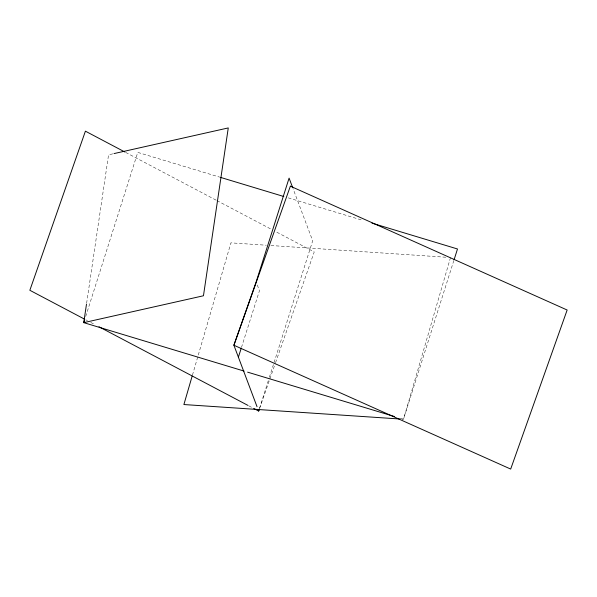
<?xml version="1.0" encoding="UTF-8"?>
<svg xmlns="http://www.w3.org/2000/svg" width="597" height="597" viewBox="0 0 597 597"><rect width="100%" height="100%" fill="white"/><g stroke="black" fill="none" stroke-linecap="round" stroke-linejoin="round"><path stroke-width="0.45" stroke-dasharray="2.98 2.24" d="M86.617 303.283L108.564 154.81L113.102 153.787M192.465 375.065L230.92 242.852L266.277 245.218M450.519 257.546L403.49 419.243L401.624 419.116M85.722 316.44L137.765 152.392L219.703 177.145M241.479 347.424L259.456 290.746L256.755 283.553M259.508 408.393L269.075 378.237M269.359 377.349L312.679 240.792L293.023 188.555M453.839 260.508L403.49 419.243L398.147 417.624M259.591 408.415L275.239 363.58M275.553 362.7L314.223 251.934L275.336 231.412M270.926 245.524L445.862 257.232M288.276 197.861L363.095 220.457M125.691 152.429L216.136 200.167M216.957 200.599L271.225 229.241M85.819 319.82L87.468 320.693M90.759 322.432L94.871 324.604M248.792 405.841L252.904 408.012"/><path stroke-width="0.9" d="M86.483 304.201L83.752 322.649L244.069 371.08M192.204 375.953L183.891 404.542L399.766 418.99M84.595 319.992L83.752 322.649L203.458 295.769L228.27 127.93L114.005 153.586M238.39 357.17L241.203 348.312M259.232 409.281L258.665 411.049L253.732 408.445M454.123 259.62L457.496 248.979L371.998 223.151M259.285 409.296L258.665 411.049L258.016 409.311M220.591 177.413L283.829 196.517M247.628 372.155L394.58 416.549M124.87 151.996L85.408 131.168L29.85 290.284L84.177 318.955M98.99 326.775L247.971 405.408M292.694 187.689L289.09 178.107L256.15 281.948L233.897 345.23L257.031 406.706M290.366 186.167L233.897 345.23L510.681 469.07L567.15 310.015L290.366 186.167"/></g></svg>
